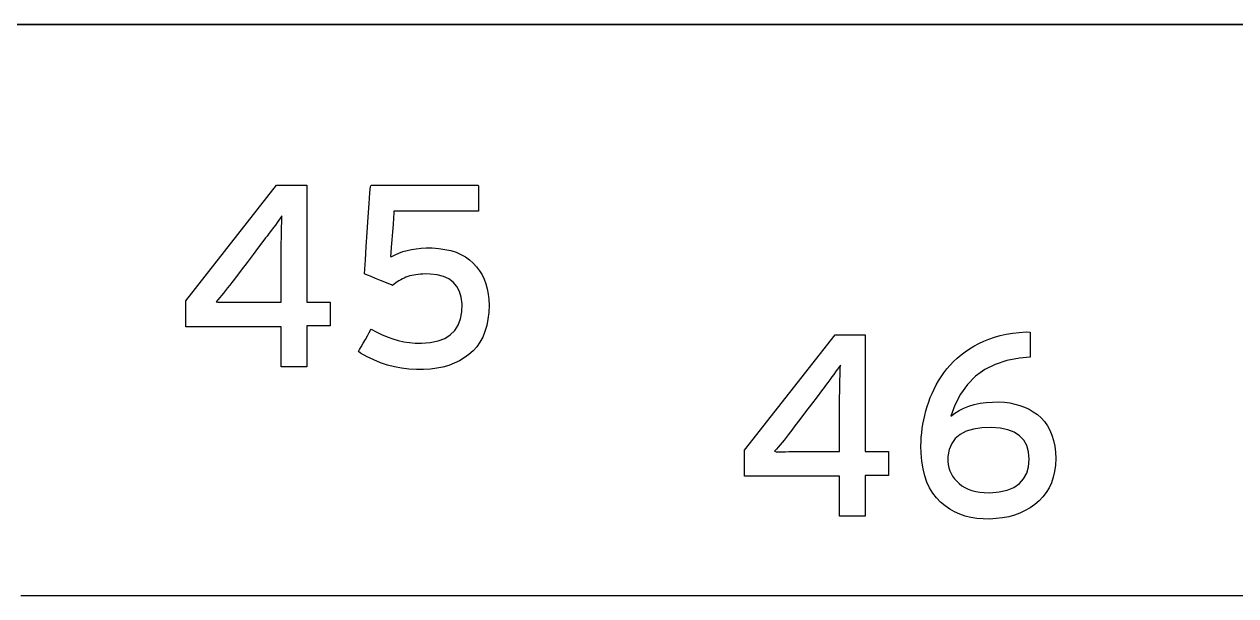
# Model space of a CAD drawing. Extents: x 1 to 47.7, y 0.2 to 35.
# Drawn here: x 41.292 to 41.941, y 10.665 to 10.971 of the extents above; entities that cross this region are included whole.
import ezdxf

# ---------------------------------------------------------------- set-up
doc = ezdxf.new("R2010")
doc.units = 0
doc.header["$MEASUREMENT"] = 0
for name, color, linetype in [('5_1___24__TARGET_LEDS___12', 7, 'CONTINUOUS'), ('6_1__EMPTY_IO_BOARD_POSITI', 7, 'CONTINUOUS'), ('6_2___8__INDEPENDENT_INPUT', 7, 'CONTINUOUS'), ('6_3___8__OPTOISO_INDEPENDE', 7, 'CONTINUOUS'), ('6_4___24__OPTOISO_INDEPEND', 7, 'CONTINUOUS'), ('6_5___8__INDEPENDENT_INPUT', 7, 'CONTINUOUS'), ('6_6___8__INDEPENDENT_INPUT', 7, 'CONTINUOUS'), ('6_7___8__OPTOISO_INDEPENDE', 7, 'CONTINUOUS'), ('6_8___8__OPTOISO_INDEPENDE', 7, 'CONTINUOUS'), ('7_0_____DWG', 7, 'CONTINUOUS')]:
    doc.layers.add(name, color=color, linetype=linetype)

msp = doc.modelspace()

# ---------------------------------------------------------------- linework, layer by layer
at = {"layer": '5_1___24__TARGET_LEDS___12'}
msp.add_lwpolyline([(41.27577, 10.97097), (41.40918, 10.97097), (41.53902, 10.97097), (41.66485, 10.97097), (41.78623, 10.97097), (41.90271, 10.97097), (42.01385, 10.97097), (42.1192, 10.97097), (42.2183, 10.97097), (42.31073, 10.97097), (42.39603, 10.97097), (42.43587, 10.97097), (42.47376, 10.97097), (42.50965, 10.97097), (42.54348, 10.97097), (42.57519, 10.97097), (42.60473, 10.97097)], dxfattribs=at)
at = {"layer": '6_1__EMPTY_IO_BOARD_POSITI'}
msp.add_lwpolyline([(42.59889, 10.97072), (42.55624, 10.97072), (42.5094, 10.97072), (42.45851, 10.97072), (42.40373, 10.97072), (42.34521, 10.97072), (42.28311, 10.97072), (42.21757, 10.97072), (42.14876, 10.97072), (42.07682, 10.97072), (42.00191, 10.97072), (41.92417, 10.97072), (41.84377, 10.97072), (41.76086, 10.97072), (41.67558, 10.97072), (41.5881, 10.97072), (41.49856, 10.97072), (41.40712, 10.97072), (41.21914, 10.97072)], dxfattribs=at)
at = {"layer": '6_2___8__INDEPENDENT_INPUT'}
msp.add_lwpolyline([(41.27577, 10.97097), (41.40918, 10.97097), (41.53902, 10.97097), (41.66485, 10.97097), (41.78623, 10.97097), (41.90271, 10.97097), (42.01385, 10.97097), (42.1192, 10.97097), (42.2183, 10.97097), (42.31073, 10.97097), (42.39603, 10.97097), (42.43587, 10.97097), (42.47376, 10.97097), (42.50965, 10.97097), (42.54348, 10.97097), (42.57519, 10.97097), (42.60473, 10.97097)], dxfattribs=at)
at = {"layer": '6_3___8__OPTOISO_INDEPENDE'}
msp.add_lwpolyline([(41.27577, 10.97097), (41.40918, 10.97097), (41.53902, 10.97097), (41.66485, 10.97097), (41.78623, 10.97097), (41.90271, 10.97097), (42.01385, 10.97097), (42.1192, 10.97097), (42.2183, 10.97097), (42.31073, 10.97097), (42.39603, 10.97097), (42.43587, 10.97097), (42.47376, 10.97097), (42.50965, 10.97097), (42.54348, 10.97097), (42.57519, 10.97097), (42.60473, 10.97097)], dxfattribs=at)
at = {"layer": '6_4___24__OPTOISO_INDEPEND'}
msp.add_lwpolyline([(41.27577, 10.97097), (41.40918, 10.97097), (41.53902, 10.97097), (41.66485, 10.97097), (41.78623, 10.97097), (41.90271, 10.97097), (42.01385, 10.97097), (42.1192, 10.97097), (42.2183, 10.97097), (42.31073, 10.97097), (42.39603, 10.97097), (42.43587, 10.97097), (42.47376, 10.97097), (42.50965, 10.97097), (42.54348, 10.97097), (42.57519, 10.97097), (42.60473, 10.97097)], dxfattribs=at)
at = {"layer": '6_5___8__INDEPENDENT_INPUT'}
msp.add_lwpolyline([(41.27577, 10.97097), (41.40918, 10.97097), (41.53902, 10.97097), (41.66485, 10.97097), (41.78623, 10.97097), (41.90271, 10.97097), (42.01385, 10.97097), (42.1192, 10.97097), (42.2183, 10.97097), (42.31073, 10.97097), (42.39603, 10.97097), (42.43587, 10.97097), (42.47376, 10.97097), (42.50965, 10.97097), (42.54348, 10.97097), (42.57519, 10.97097), (42.60473, 10.97097)], dxfattribs=at)
at = {"layer": '6_6___8__INDEPENDENT_INPUT'}
msp.add_lwpolyline([(41.27577, 10.97097), (41.40918, 10.97097), (41.53902, 10.97097), (41.66485, 10.97097), (41.78623, 10.97097), (41.90271, 10.97097), (42.01385, 10.97097), (42.1192, 10.97097), (42.2183, 10.97097), (42.31073, 10.97097), (42.39603, 10.97097), (42.43587, 10.97097), (42.47376, 10.97097), (42.50965, 10.97097), (42.54348, 10.97097), (42.57519, 10.97097), (42.60473, 10.97097)], dxfattribs=at)
at = {"layer": '6_7___8__OPTOISO_INDEPENDE'}
msp.add_lwpolyline([(41.27577, 10.97097), (41.40918, 10.97097), (41.53902, 10.97097), (41.66485, 10.97097), (41.78623, 10.97097), (41.90271, 10.97097), (42.01385, 10.97097), (42.1192, 10.97097), (42.2183, 10.97097), (42.31073, 10.97097), (42.39603, 10.97097), (42.43587, 10.97097), (42.47376, 10.97097), (42.50965, 10.97097), (42.54348, 10.97097), (42.57519, 10.97097), (42.60473, 10.97097)], dxfattribs=at)
at = {"layer": '6_8___8__OPTOISO_INDEPENDE'}
msp.add_lwpolyline([(41.27577, 10.97097), (41.40918, 10.97097), (41.53902, 10.97097), (41.66485, 10.97097), (41.78623, 10.97097), (41.90271, 10.97097), (42.01385, 10.97097), (42.1192, 10.97097), (42.2183, 10.97097), (42.31073, 10.97097), (42.39603, 10.97097), (42.43587, 10.97097), (42.47376, 10.97097), (42.50965, 10.97097), (42.54348, 10.97097), (42.57519, 10.97097), (42.60473, 10.97097)], dxfattribs=at)
at = {"layer": '7_0_____DWG'}
for points in [[(41.4437, 10.80932), (41.4437, 10.78748), (41.43001, 10.78748), (41.43001, 10.80885), (41.37904, 10.80885), (41.37904, 10.82275), (41.42754, 10.88466), (41.4437, 10.88466), (41.4437, 10.82213), (41.45618, 10.82213), (41.45618, 10.80932), (41.4437, 10.80932)], [(41.74265, 10.72928), (41.74265, 10.70744), (41.72895, 10.70744), (41.72895, 10.72881), (41.67798, 10.72881), (41.67798, 10.74272), (41.72649, 10.80463), (41.74265, 10.80463), (41.74265, 10.74209), (41.75511, 10.74209), (41.75511, 10.72928), (41.74265, 10.72928)], [(41.95668, 10.66478), (41.90679, 10.66478), (41.85583, 10.66478), (41.80383, 10.66478), (41.7508, 10.66478), (41.69673, 10.66478), (41.64166, 10.66478), (41.58558, 10.66478), (41.52852, 10.66478), (41.47047, 10.66478), (41.41147, 10.66478), (41.3515, 10.66478), (41.2906, 10.66478)]]:
    msp.add_lwpolyline(points, dxfattribs=at)
for points in [[(41.54129, 10.82048), (41.54113, 10.81659), (41.54071, 10.81293), (41.54003, 10.80951), (41.53908, 10.80632), (41.53788, 10.80338), (41.53641, 10.80067), (41.53468, 10.7982), (41.53269, 10.79596), (41.53045, 10.79397), (41.52802, 10.7922), (41.52542, 10.79065), (41.52265, 10.78931), (41.51971, 10.7882), (41.5166, 10.78731), (41.51332, 10.78664), (41.50986, 10.78619), (41.50624, 10.78596), (41.50236, 10.78595), (41.49838, 10.78618), (41.49448, 10.78667), (41.49064, 10.7874), (41.48687, 10.78838), (41.48318, 10.78962), (41.47955, 10.7911), (41.47599, 10.79283), (41.4725, 10.79481), (41.47147, 10.79572), (41.472, 10.79666), (41.47286, 10.79818), (41.47394, 10.80007), (41.4751, 10.80211), (41.47622, 10.8041), (41.47719, 10.80581), (41.47789, 10.80703), (41.47819, 10.80756), (41.48079, 10.80614), (41.48374, 10.80471), (41.48671, 10.80348), (41.48969, 10.80243), (41.49269, 10.80157), (41.49572, 10.8009), (41.49876, 10.80042), (41.50182, 10.80012), (41.50512, 10.80003), (41.50983, 10.8004), (41.51397, 10.80127), (41.51754, 10.80263), (41.52053, 10.8045), (41.52295, 10.80686), (41.5248, 10.80972), (41.52607, 10.81308), (41.52677, 10.81695), (41.52687, 10.82109), (41.52638, 10.82468), (41.52542, 10.82782), (41.52399, 10.83051), (41.52207, 10.83274), (41.51969, 10.83452), (41.51683, 10.83585), (41.51349, 10.83673), (41.50968, 10.83715), (41.5071, 10.83719), (41.50581, 10.83715), (41.50455, 10.83707), (41.50333, 10.83695), (41.50215, 10.83679), (41.50101, 10.8366), (41.4999, 10.83636), (41.49883, 10.83609), (41.4978, 10.83577), (41.49681, 10.83539), (41.49584, 10.83496), (41.49489, 10.8345), (41.49397, 10.83401), (41.49306, 10.83349), (41.49217, 10.83293), (41.4913, 10.83235), (41.49044, 10.83173), (41.48961, 10.83108), (41.48907, 10.8313), (41.48762, 10.83189), (41.48554, 10.83274), (41.48309, 10.83373), (41.48053, 10.83478), (41.47813, 10.83575), (41.47617, 10.83655), (41.4749, 10.83706), (41.47457, 10.83729), (41.47474, 10.8397), (41.47508, 10.84478), (41.47555, 10.85169), (41.47609, 10.85958), (41.47664, 10.86761), (41.47714, 10.87494), (41.47753, 10.88072), (41.47776, 10.88412), (41.47823, 10.88466), (41.48198, 10.88466), (41.48876, 10.88466), (41.49753, 10.88466), (41.50727, 10.88466), (41.51695, 10.88466), (41.52555, 10.88466), (41.53205, 10.88466), (41.5354, 10.88466), (41.53564, 10.88444), (41.53564, 10.88336), (41.53564, 10.88161), (41.53564, 10.87944), (41.53564, 10.87709), (41.53564, 10.87482), (41.53564, 10.87285), (41.53564, 10.87144), (41.53564, 10.87084), (41.53435, 10.87084), (41.53026, 10.87084), (41.52417, 10.87084), (41.51687, 10.87084), (41.50917, 10.87084), (41.50187, 10.87084), (41.49578, 10.87084), (41.4917, 10.87084), (41.4904, 10.87082), (41.49032, 10.86975), (41.49013, 10.86724), (41.48987, 10.86373), (41.48957, 10.85966), (41.48926, 10.85547), (41.48897, 10.85159), (41.48874, 10.84847), (41.4886, 10.84654), (41.48916, 10.8465), (41.49103, 10.84751), (41.49303, 10.8484), (41.49515, 10.84916), (41.49739, 10.8498), (41.49976, 10.85032), (41.50225, 10.85071), (41.50487, 10.85098), (41.50761, 10.85113), (41.5109, 10.85111), (41.51439, 10.85085), (41.51767, 10.85037), (41.52074, 10.84968), (41.52359, 10.84877), (41.52622, 10.84765), (41.52865, 10.84631), (41.53086, 10.84475), (41.53286, 10.84298), (41.53463, 10.84102), (41.53619, 10.83892), (41.53754, 10.83668), (41.53869, 10.83432), (41.53962, 10.83182), (41.54035, 10.82918), (41.54087, 10.82642), (41.54118, 10.82352)], [(41.43041, 10.86831), (41.42961, 10.86718), (41.42877, 10.86599), (41.42786, 10.86473), (41.4269, 10.8634), (41.42587, 10.86202), (41.42479, 10.86056), (41.42366, 10.85905), (41.42246, 10.85746), (41.42169, 10.85645), (41.42027, 10.85458), (41.4179, 10.85145), (41.41493, 10.84753), (41.41172, 10.8433), (41.40864, 10.83924), (41.40606, 10.83583), (41.40433, 10.83355), (41.40364, 10.83264), (41.40248, 10.83112), (41.40135, 10.82966), (41.40024, 10.82827), (41.39917, 10.82694), (41.39813, 10.82568), (41.39713, 10.82449), (41.39615, 10.82335), (41.3952, 10.82229), (41.39605, 10.822), (41.39766, 10.822), (41.39933, 10.82201), (41.40106, 10.82202), (41.40287, 10.82204), (41.40473, 10.82206), (41.40666, 10.82208), (41.40865, 10.82211), (41.41018, 10.82213), (41.41136, 10.82213), (41.41371, 10.82213), (41.41683, 10.82213), (41.42032, 10.82213), (41.42378, 10.82213), (41.42681, 10.82213), (41.42901, 10.82213), (41.43, 10.82213), (41.43001, 10.82295), (41.43001, 10.82566), (41.43001, 10.8297), (41.43001, 10.83452), (41.43001, 10.83955), (41.43001, 10.8442), (41.43001, 10.84793), (41.43001, 10.85014), (41.43003, 10.85157), (41.43006, 10.85395), (41.4301, 10.85626), (41.43014, 10.85848), (41.43018, 10.86061), (41.43023, 10.86266), (41.43029, 10.86463), (41.43035, 10.86651)], [(41.84471, 10.73827), (41.84452, 10.73472), (41.84406, 10.73138), (41.84333, 10.72824), (41.84234, 10.7253), (41.84108, 10.72257), (41.83956, 10.72003), (41.83777, 10.7177), (41.83571, 10.71557), (41.8334, 10.71364), (41.83092, 10.7119), (41.82828, 10.71038), (41.82549, 10.70908), (41.82255, 10.70801), (41.81946, 10.70715), (41.81621, 10.70651), (41.81281, 10.7061), (41.80926, 10.7059), (41.80574, 10.70593), (41.80243, 10.7062), (41.79925, 10.70672), (41.7962, 10.70748), (41.79329, 10.70848), (41.79051, 10.70973), (41.78787, 10.71123), (41.78536, 10.71296), (41.78299, 10.71495), (41.78076, 10.71718), (41.77879, 10.71971), (41.77709, 10.72254), (41.77566, 10.72566), (41.7745, 10.72909), (41.7736, 10.73281), (41.77296, 10.73683), (41.77259, 10.74115), (41.77249, 10.74519), (41.77255, 10.74744), (41.77268, 10.74971), (41.7729, 10.75201), (41.77319, 10.75432), (41.77356, 10.75667), (41.77401, 10.75903), (41.77454, 10.76142), (41.77515, 10.76383), (41.77584, 10.76623), (41.77662, 10.76859), (41.77749, 10.77092), (41.77846, 10.77321), (41.77953, 10.77547), (41.78069, 10.77771), (41.78195, 10.77991), (41.7833, 10.78208), (41.78475, 10.78423), (41.78637, 10.7863), (41.78811, 10.7883), (41.78996, 10.79021), (41.79192, 10.79203), (41.79399, 10.79377), (41.79617, 10.79542), (41.79846, 10.797), (41.80087, 10.79848), (41.80339, 10.79989), (41.80606, 10.80117), (41.80887, 10.8023), (41.81184, 10.80329), (41.81494, 10.80414), (41.81819, 10.80485), (41.82159, 10.80541), (41.82513, 10.80583), (41.82882, 10.8061), (41.83086, 10.80607), (41.83086, 10.80516), (41.83086, 10.80351), (41.83086, 10.8014), (41.83086, 10.79907), (41.83086, 10.79676), (41.83086, 10.79474), (41.83086, 10.79324), (41.83086, 10.79252), (41.82521, 10.79205), (41.81842, 10.79078), (41.81223, 10.78874), (41.80667, 10.78593), (41.80173, 10.78235), (41.7974, 10.77799), (41.7937, 10.77286), (41.79061, 10.76695), (41.78846, 10.76095), (41.79058, 10.76262), (41.7929, 10.76409), (41.79541, 10.76536), (41.79811, 10.76641), (41.80101, 10.76726), (41.8041, 10.7679), (41.80738, 10.76834), (41.81085, 10.76857), (41.81426, 10.76859), (41.81723, 10.76842), (41.82008, 10.76806), (41.82282, 10.7675), (41.82545, 10.76675), (41.82796, 10.7658), (41.83035, 10.76467), (41.83263, 10.76333), (41.83479, 10.76181), (41.83682, 10.76005), (41.83861, 10.75807), (41.84018, 10.75587), (41.84151, 10.75347), (41.84262, 10.75085), (41.84349, 10.74802), (41.84413, 10.74498), (41.84454, 10.74173)], [(41.72934, 10.78827), (41.72855, 10.78714), (41.7277, 10.78595), (41.7268, 10.78469), (41.72583, 10.78337), (41.72481, 10.78198), (41.72374, 10.78053), (41.7226, 10.77901), (41.72141, 10.77743), (41.72064, 10.77641), (41.71922, 10.77454), (41.71685, 10.77141), (41.71388, 10.76749), (41.71067, 10.76326), (41.70759, 10.7592), (41.70501, 10.75579), (41.70328, 10.75351), (41.70259, 10.7526), (41.70142, 10.75108), (41.70029, 10.74962), (41.69918, 10.74823), (41.69811, 10.74691), (41.69708, 10.74565), (41.69607, 10.74445), (41.69509, 10.74332), (41.69415, 10.74225), (41.69499, 10.74196), (41.6966, 10.74196), (41.69827, 10.74197), (41.7, 10.74198), (41.7018, 10.742), (41.70367, 10.74202), (41.7056, 10.74204), (41.70759, 10.74207), (41.70912, 10.74209), (41.7103, 10.74209), (41.71265, 10.74209), (41.71577, 10.74209), (41.71925, 10.74209), (41.72271, 10.74209), (41.72575, 10.74209), (41.72795, 10.74209), (41.72893, 10.74209), (41.72895, 10.74291), (41.72895, 10.74562), (41.72895, 10.74967), (41.72895, 10.75449), (41.72895, 10.75951), (41.72895, 10.76417), (41.72895, 10.76789), (41.72895, 10.77011), (41.72896, 10.77153), (41.729, 10.77392), (41.72904, 10.77622), (41.72908, 10.77844), (41.72913, 10.78057), (41.72918, 10.78262), (41.72923, 10.78459), (41.72929, 10.78647)], [(41.83047, 10.738), (41.8301, 10.7419), (41.8291, 10.7453), (41.82749, 10.74818), (41.82525, 10.75055), (41.8224, 10.75241), (41.81893, 10.75376), (41.81483, 10.75459), (41.81011, 10.75492), (41.80504, 10.75476), (41.80054, 10.7541), (41.79668, 10.75293), (41.79346, 10.75124), (41.79087, 10.74905), (41.78893, 10.74635), (41.78762, 10.74314), (41.78695, 10.73942), (41.78689, 10.73673), (41.78707, 10.73502), (41.78742, 10.73337), (41.78793, 10.73179), (41.7886, 10.73028), (41.78944, 10.72884), (41.79044, 10.72747), (41.79161, 10.72617), (41.79294, 10.72492), (41.79442, 10.72376), (41.79604, 10.72276), (41.79782, 10.72191), (41.79974, 10.72122), (41.8018, 10.72068), (41.80402, 10.72029), (41.80638, 10.72006), (41.80944, 10.72001), (41.81434, 10.72044), (41.81859, 10.72139), (41.8222, 10.72286), (41.82515, 10.72485), (41.82746, 10.72735), (41.82911, 10.73038), (41.83012, 10.73393)]]:
    msp.add_lwpolyline(points, close=True, dxfattribs=at)

doc.saveas('drawing.dxf')
